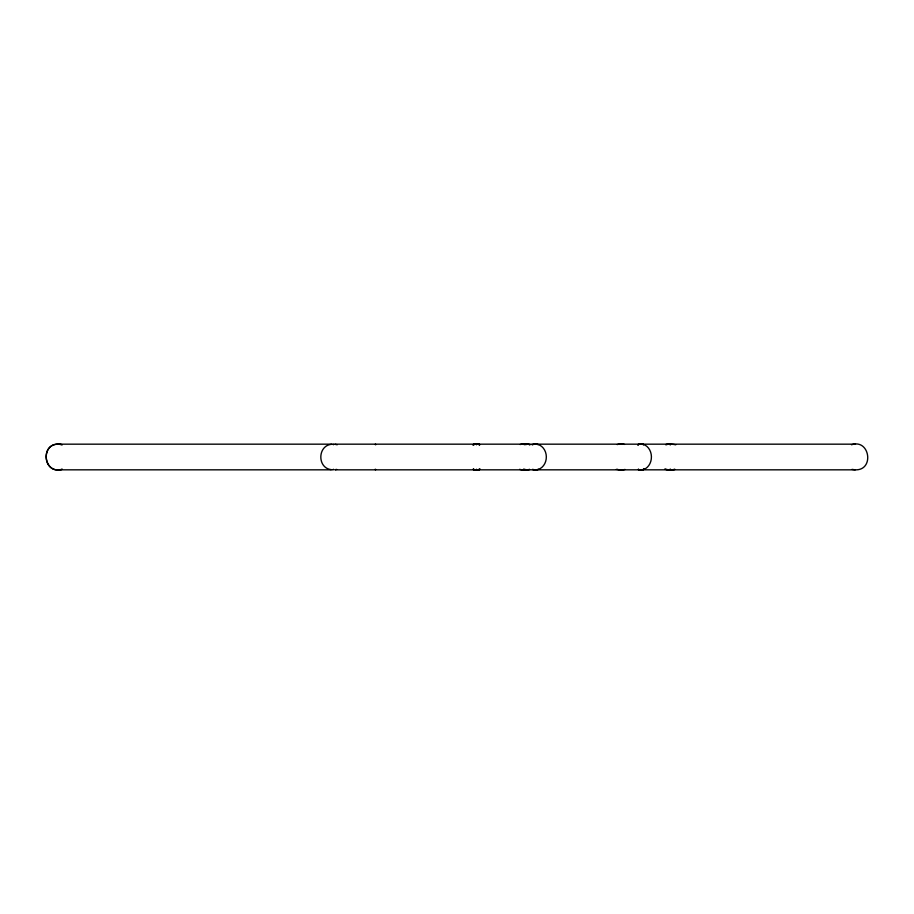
<?xml version="1.0" encoding="UTF-8"?>
<svg xmlns="http://www.w3.org/2000/svg" width="914" height="914" viewBox="0 0 914 914"><rect width="100%" height="100%" fill="white"/><g stroke="black" fill="none" stroke-linecap="round" stroke-linejoin="round"><path stroke-width="1.37" d="M62.358 469.236C41.256 475.234 40.502 439.508 61.844 444.615M473.395 444.547L472.618 444.764A12.83 12.83 0 0 1 479.781 444.615A183.303 47.757 90 0 0 476.594 444.181L473.395 444.547A242.324 55.103 90 0 1 479.781 444.615A184.674 48.111 -90 0 0 475.783 444.193A182.949 47.665 -90 0 0 473.395 444.547A242.324 55.103 -90 0 1 479.781 444.615M479.519 469.453L480.296 469.236A12.83 12.83 0 0 1 473.132 469.385A178.024 46.386 -90 0 0 475.463 469.785L475.52 469.796A185.691 48.373 -90 0 0 479.519 469.465A242.324 55.103 90 0 1 473.132 469.385A183.303 47.757 -90 0 0 476.32 469.819L477.131 469.807A182.949 47.665 -90 0 0 479.519 469.453A242.324 55.103 -90 0 1 473.132 469.385M851.494 444.764C869.865 438.412 874.687 470.607 855.23 469.83L334.935 469.83M61.844 469.385C43.918 474.823 39.668 443.758 58.393 444.17L333.244 444.17M336.695 469.385L335.118 469.705M331.633 444.295C317.558 445.415 317.078 467.911 331.097 469.625M334.673 444.17L855.504 444.17M616.219 469.385L617.818 469.385M58.393 469.83L333.37 469.83L333.37 469.236M675.743 444.787A24.621 24.621 0 0 0 665.632 444.638A24.461 24.461 0 0 1 670.133 444.193L670.168 444.17M664.901 469.236A24.427 24.427 0 0 0 669.379 469.796L670.51 469.83A24.461 24.461 0 0 0 675.023 469.385A24.621 24.621 0 0 1 664.901 469.213M58.393 444.17L62.358 444.764M855.23 469.83L852.019 469.385M334.844 444.261L337.209 444.764M670.328 444.17L670.328 444.764M670.328 469.236L670.328 469.83M670.076 444.17L670.076 444.764M670.076 469.236L670.076 469.83M476.457 444.17L476.457 444.764M476.457 469.236L476.457 469.83M333.37 444.17L333.37 444.764M617.247 444.57A13.059 12.602 -90 0 1 624.491 444.41M625.016 469.43A13.059 12.602 -90 0 1 617.761 469.59M375.254 444.592A12.842 0.8 -90 0 1 375.7 444.752M375.665 469.408A12.842 0.8 -90 0 1 375.22 469.248M644.084 469.305A12.91 10.522 90 0 1 638.155 469.465A12.91 10.522 -90 0 0 651.419 456.726A12.91 10.522 -90 0 0 637.721 444.695A12.91 10.522 90 0 1 643.662 444.535M538.209 444.558A12.876 10.934 -90 0 0 532.085 444.73A12.876 10.934 90 0 1 546.332 456.726A12.876 10.934 90 0 1 532.531 469.419A12.876 10.934 -90 0 0 538.654 469.293M520.1 444.535A12.91 10.522 -90 0 1 526.03 444.695M525.607 469.465A12.91 10.522 -90 0 1 519.666 469.305M643.559 444.558A12.887 10.18 -90 0 0 637.835 444.718A12.887 10.18 90 0 1 643.559 444.558M638.246 469.442A12.887 10.18 -90 0 0 643.982 469.282A12.887 10.18 90 0 1 638.246 469.442M523.756 469.282A12.887 10.18 90 0 0 529.48 469.442A12.887 10.18 -90 0 1 523.756 469.282M529.892 444.718A12.887 10.18 90 0 0 524.168 444.558A12.887 10.18 -90 0 1 529.892 444.718"/></g></svg>
